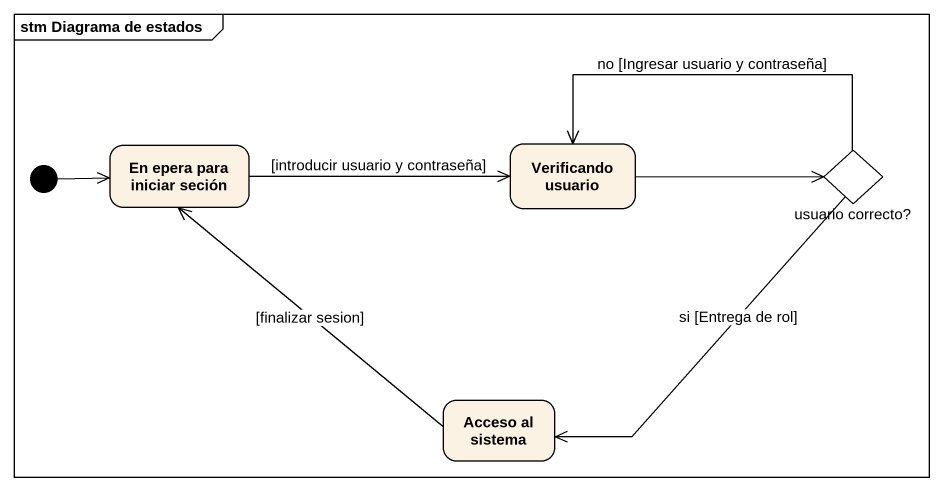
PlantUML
@startuml
mainframe stm Diagrama de estados
hide empty description
state "En epera para iniciar seción" as En_epera_para_iniciar_seción
state "Verificando usuario" as Verificando_usuario
state "usuario correcto?" as usuario_correcto <<choice>>
state "Acceso al sistema" as Acceso_al_sistema
[*] -right-> En_epera_para_iniciar_seción
En_epera_para_iniciar_seción -right-> Verificando_usuario : [introducir usuario y contraseña]
Verificando_usuario -right-> usuario_correcto
usuario_correcto -left-> Verificando_usuario : no [Ingresar usuario y contraseña]
usuario_correcto --> Acceso_al_sistema : si [Entrega de rol]
Acceso_al_sistema -up-> En_epera_para_iniciar_seción : [finalizar sesion]
@enduml
